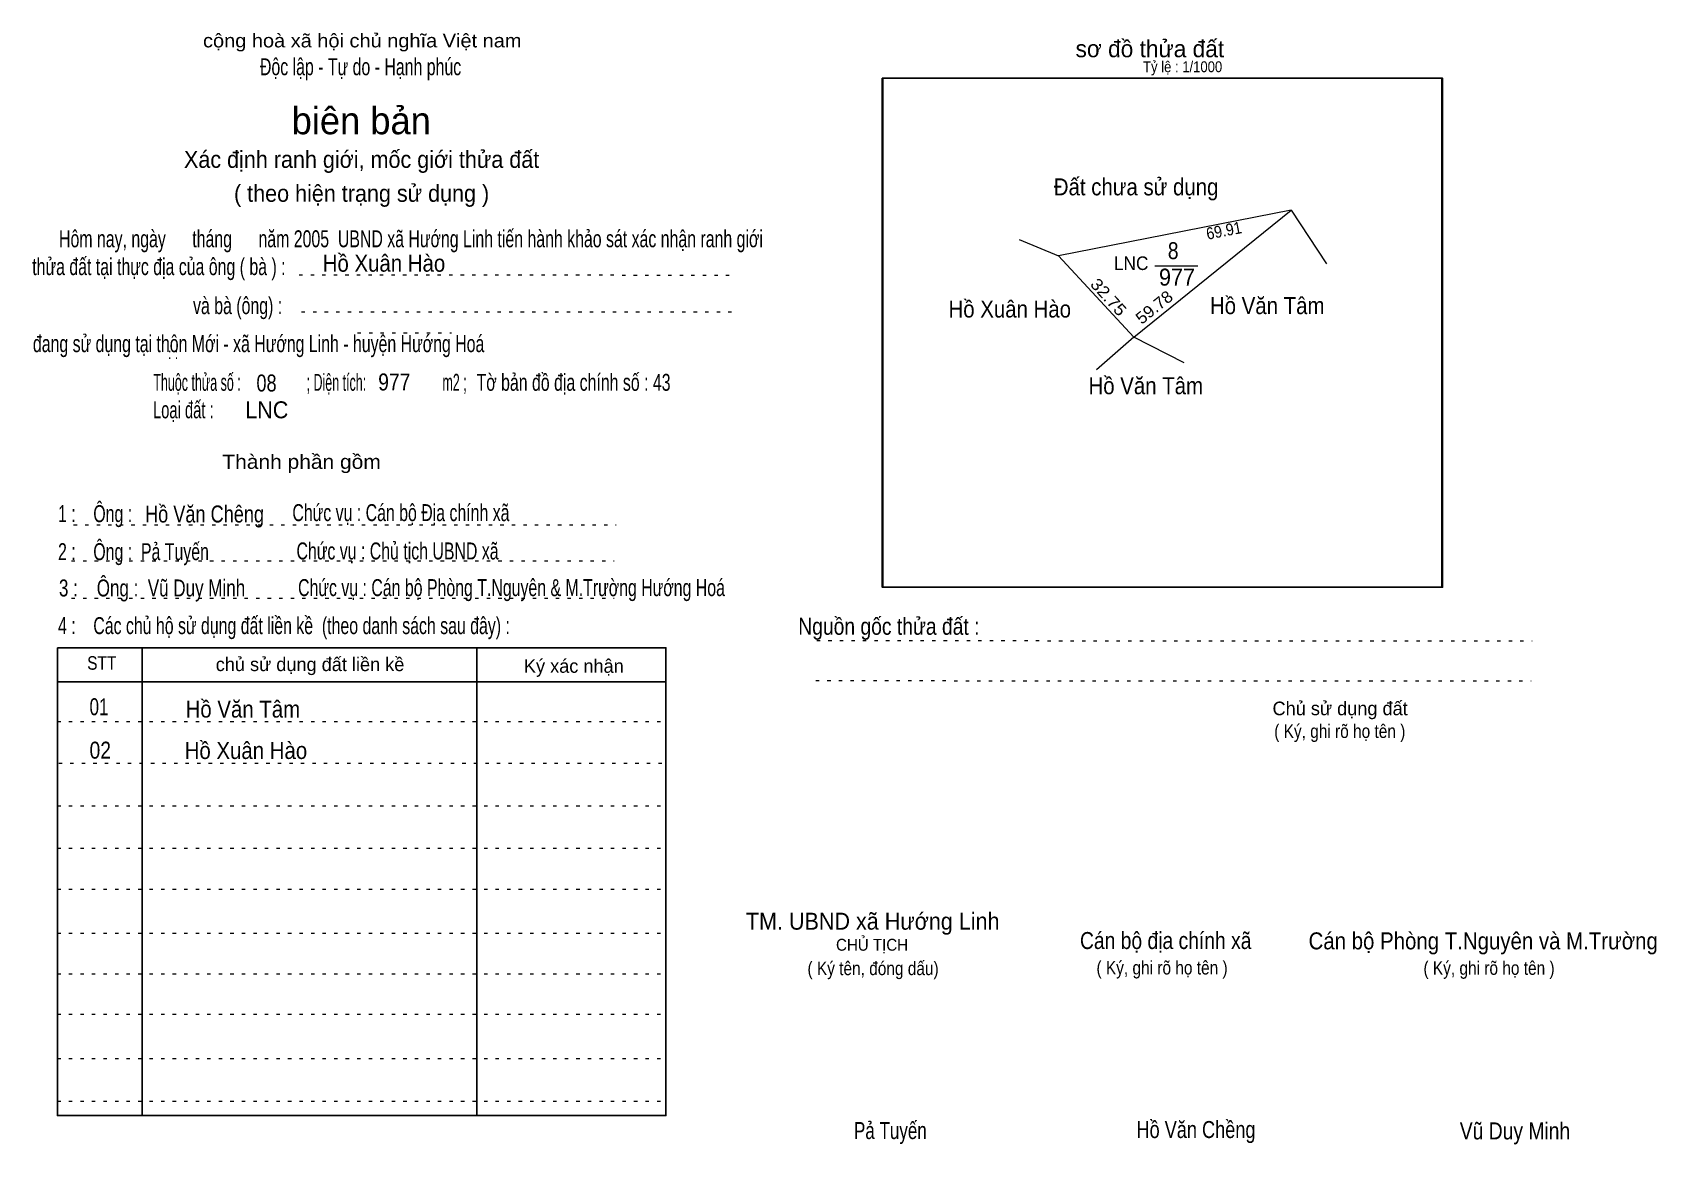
# Model space of a CAD drawing. Header units: centimetres. Extents: x -1.5 to 46.4, y -3.9 to 28.9.
import ezdxf
from ezdxf.enums import TextEntityAlignment as Align

# ---------------------------------------------------------------- set-up
doc = ezdxf.new("R2010")
doc.units = ezdxf.units.CM
doc.header["$LTSCALE"] = 0.2
doc.linetypes.add('DOTTED', pattern=[1.5, 0.3, -1.2])
for name, color, linetype in [('1', 7, 'Continuous'), ('16', 7, 'Continuous'), ('34', 7, 'Continuous'), ('51', 7, 'Continuous')]:
    doc.layers.add(name, color=color, linetype=linetype)
for name, color, linetype, lineweight in [('15', 7, 'Continuous', 13), ('2', 7, 'Continuous', 25), ('22', 7, 'Continuous', 13), ('5', 7, 'DOTTED', 13)]:
    doc.layers.add(name, color=color, linetype=linetype, lineweight=lineweight)

msp = doc.modelspace()

# ---------------------------------------------------------------- linework, layer by layer
at = {"layer": '15'}
msp.add_line((31.6, 21.99), (32.86, 21.99), dxfattribs=at)
at = {"layer": '2'}
msp.add_lwpolyline([(23.56, 27.52), (40.06, 27.52), (40.06, 12.52), (23.56, 12.52)], close=True, dxfattribs=at)
at = {"layer": '22'}
for p, q in [((35.62, 23.63), (28.76, 22.29)), ((27.6, 22.77), (28.76, 22.29)), ((32.46, 19.13), (30.98, 19.89))]:
    msp.add_line(p, q, dxfattribs=at)
msp.add_lwpolyline([(30.98, 19.89), (35.62, 23.63), (28.76, 22.29)], close=True, dxfattribs=at)
for points in [[(30.98, 19.89), (35.62, 23.63), (36.66, 22.05)], [(28.76, 22.29), (30.98, 19.89), (29.88, 18.93)]]:
    msp.add_lwpolyline(points, dxfattribs=at)
at = {"layer": '5'}
for p, q in [((6.37, 21.73), (19.21, 21.72)), ((6.44, 20.64), (19.25, 20.64)), ((8.09, 20.02), (10.86, 20.02)), ((-0.28, 14.36), (15.72, 14.36)), ((-0.34, 13.3), (15.66, 13.3)), ((-0.34, 12.2), (15.66, 12.2)), ((21.63, 10.95), (42.72, 10.94)), ((21.6, 9.77), (42.69, 9.76)), ((-0.76, 8.56), (17.18, 8.56)), ((-0.72, 7.34), (17.22, 7.34)), ((-0.76, 6.08), (17.18, 6.08)), ((-0.76, 4.83), (17.18, 4.83)), ((-0.76, 3.62), (17.18, 3.62)), ((-0.76, 2.33), (17.18, 2.33)), ((-0.76, 1.13), (17.18, 1.13)), ((-0.76, -0.06), (17.18, -0.06)), ((-0.76, -1.37), (17.18, -1.37)), ((-0.76, -2.62), (17.18, -2.62))]:
    msp.add_line(p, q, dxfattribs=at)
at = {"layer": '5', "linetype": 'Continuous', "lineweight": 25}
for p, q in [((1.74, 10.74), (1.74, -3.05)), ((11.61, 10.74), (11.61, -3.05)), ((-0.76, 9.73), (17.18, 9.73))]:
    msp.add_line(p, q, dxfattribs=at)
for points in [[(23.58, 27.52), (40.08, 27.52), (40.08, 12.52), (23.58, 12.52)], [(-0.76, 10.74), (17.18, 10.74), (17.18, -3.05), (-0.76, -3.05)]]:
    msp.add_lwpolyline(points, close=True, dxfattribs=at)

# ---------------------------------------------------------------- texts
at = {"layer": '1'}
for s, width, p in [('01', 0.75, (0.19, 8.75)), ('02', 0.85, (0.19, 7.47))]:
    msp.add_text(s, height=0.5, dxfattribs=dict(at, width=width)).set_placement(p)
at = {"layer": '15'}
for s, height, width, p in [('8', 0.5, 0.85, (31.98, 22.19)), ('977', 0.4999, 0.95, (31.72, 21.41))]:
    msp.add_text(s, height=height, dxfattribs=dict(at, width=width)).set_placement(p)
at = {"layer": '16', "width": 0.9}
for s, height, p in [('Đất chưa sử dụng', 0.5, (31.045, 24.07)), ('Hồ Xuân Hào', 0.4999, (8.87, 21.82)), ('Hồ Văn Tâm', 0.4999, (34.91, 20.57)), ('Hồ Xuân Hào', 0.4999, (27.32, 20.47)), ('Hồ Văn Tâm', 0.4999, (31.33, 18.21)), ('Hồ Văn Tâm', 0.4999, (4.71, 8.68)), ('Hồ Xuân Hào', 0.4999, (4.8, 7.46))]:
    msp.add_text(s, height=height, dxfattribs=at).set_placement(p, align=Align.CENTER)
at = {"layer": '22', "width": 0.95}
msp.add_text('LNC', height=0.4, dxfattribs=at).set_placement((30.9, 21.87), align=Align.CENTER)
at = {"layer": '34'}
for s, height, width, p in [(': : ', 0.32, 0.85, (2.5, 19.25)), ('08', 0.5, 0.8, (5.11, 18.29)), ('977', 0.5, 0.85, (8.7, 18.32)), ('LNC', 0.5, 0.95, (4.78, 17.5))]:
    msp.add_text(s, height=height, dxfattribs=dict(at, width=width)).set_placement(p)
at = {"layer": '5'}
for s, height, width, p in [('cộng hoà xã hội chủ nghĩa Việt nam', 0.4, 1.1, (8.23, 28.43)), ('Độc lập - Tự do - Hạnh phúc', 0.5, 0.7, (8.18, 27.61)), ('Xác định ranh giới, mốc giới thửa đất', 0.5, 0.95, (8.21, 24.88)), ('( theo hiện trạng sử dụng )', 0.5, 0.95, (8.21, 23.88)), ('Thành phần gồm', 0.42, 1.1, (6.44, 16.01)), ('Hồ Văn Chêng', 0.5, 0.8, (3.58, 14.43)), ('Chức vụ : Cán bộ Địa chính xã', 0.5, 0.7, (9.37, 14.47)), ('Chức vụ : Chủ tịch UBND xã', 0.5, 0.7, (9.27, 13.34)), ('Chức vụ : Cán bộ Phòng T.Nguyên & M.Trường Hướng Hoá', 0.5, 0.7, (12.63, 12.26)), ('    Nguồn gốc thửa đất :', 0.5, 0.85, (23.44, 11.12)), ('( Ký, ghi rõ họ tên )', 0.4, 0.85, (37.05, 8.08)), ('CHỦ TỊCH', 0.35, 0.95, (23.26, 1.81)), ('( Ký tên, đóng dấu)', 0.4, 0.85, (23.29, 1.09)), ('( Ký, ghi rõ họ tên )', 0.4, 0.85, (31.81, 1.11)), ('( Ký, ghi rõ họ tên )', 0.4, 0.85, (41.45, 1.1)), ('Pả Tuyến', 0.5, 0.75, (23.8, -3.74)), ('Hồ Văn Chềng', 0.5, 0.8, (32.81, -3.71)), ('Vũ Duy Minh', 0.5, 0.85, (42.215, -3.75))]:
    msp.add_text(s, height=height, dxfattribs=dict(at, width=width)).set_placement(p, align=Align.CENTER)
msp.add_text('sơ đồ thửa đất', height=0.5, dxfattribs=at).set_placement((29.26, 28.14))
for s, height, p in [('biên bản', 0.8, (8.2, 25.87)), ('      chủ sử dụng đất liền kề', 0.4, (6.245, 10.05)), ('   Ký xác nhận', 0.4, (14.245, 10)), ('Chủ sử dụng đất', 0.4, (37.06, 8.75))]:
    msp.add_text(s, height=height, dxfattribs=at).set_placement(p, align=Align.CENTER)
for s, height, width, p in [('   Hôm nay, ngày      tháng      năm 2005  UBND xã Hướng Linh tiến hành khảo sát xác nhận ranh giới ', 0.5, 0.7, (-1.1, 22.54)), ('thửa đất tại thực địa của ông ( bà ) :                                       ', 0.5, 0.7, (-1.5, 21.72)), ('                                     và bà (ông) :', 0.5, 0.7, (-1.57, 20.57)), (' đang sử dụng tại thôn Mới - xã Hướng Linh - huyện Hướng Hoá', 0.5, 0.7, (-1.61, 19.45)), ('Thuộc thửa số :                   ; Diện tích:                      m2 ;                                            ', 0.5, 0.55, (2.07, 18.31)), ('Tờ bản đồ địa chính số : 43', 0.5, 0.7, (11.6, 18.31)), ('Loại đất :  ', 0.5, 0.65, (2.06, 17.5)), ('    1 :    Ông :                                                        ', 0.5, 0.7, (-1.26, 14.44)), ('    2 :    Ông :  Pả Tuyến', 0.5, 0.7, (-1.26, 13.32)), ('    3 :    Ông :  Vũ Duy Minh', 0.5, 0.75, (-1.27, 12.25)), ('    4 :    Các chủ hộ sử dụng đất liền kề  (theo danh sách sau đây) :', 0.5, 0.7, (-1.26, 11.14)), ('STT', 0.4, 0.85, (0.12, 10.09)), ('TM. UBND xã Hướng Linh', 0.5, 0.95, (19.54, 2.43)), ('Cán bộ địa chính xã  ', 0.5, 0.85, (29.39, 1.86)), ('Cán bộ Phòng T.Nguyên và M.Trường', 0.5, 0.9, (36.13, 1.85))]:
    msp.add_text(s, height=height, dxfattribs=dict(at, width=width)).set_placement(p)
at = {"layer": '51', "width": 0.9}
msp.add_text('Tỷ lệ : 1/1000', height=0.32, dxfattribs=at).set_placement((31.25, 27.7))
at = {"layer": '51'}
for s, height, rotation, width, p in [('69.91', 0.3499, 11, 0.9, (33.15, 22.76)), ('32.75', 0.35, 312.414, 1.1, (29.67, 21.43)), ('59.78', 0.35, 38.875, 1.05, (31.21, 20.25))]:
    msp.add_text(s, height=height, rotation=rotation, dxfattribs=dict(at, width=width)).set_placement(p)

doc.saveas('drawing.dxf')
